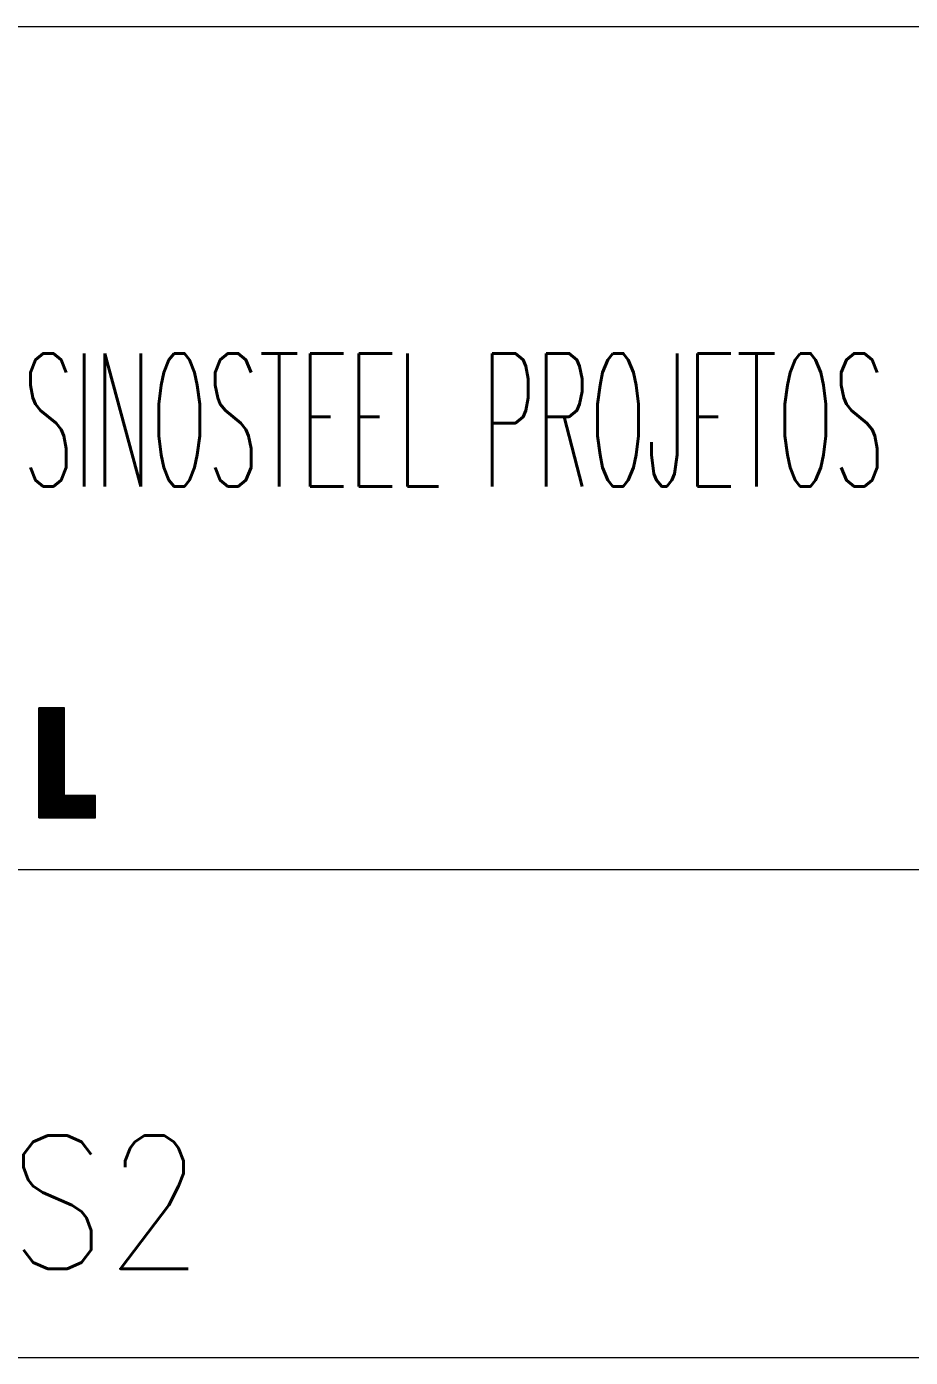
# Model space of a CAD drawing. Header units: millimetres. Extents: x 2 to 846, y 5 to 599.
# Drawn here: x 734.06 to 753.99, y 55 to 85 of the extents above; entities that cross this region are included whole.
import ezdxf

# ---------------------------------------------------------------- set-up
doc = ezdxf.new("R2010")
doc.units = ezdxf.units.MM
doc.linetypes.add('XKITLINE00', pattern=[0])
doc.layers.add('Outro tipo de objeto', color=7, linetype='Continuous', lineweight=0)
doc.styles.add('ROMANS', font='ROMANS__.TTF')
doc.styles.add('SIMPLEX', font='SIMPLEX_.TTF')

msp = doc.modelspace()

# ---------------------------------------------------------------- linework, layer by layer
at = {"layer": 'Outro tipo de objeto', "color": 5, "linetype": 'XKITLINE00', "lineweight": 0}
for p, q in [((30, 85), (836.004, 85)), ((661.004, 66), (836.004, 66)), ((661.004, 55), (836.004, 55))]:
    msp.add_line(p, q, dxfattribs=at)
at = {"layer": 'Outro tipo de objeto', "color": 7, "linetype": 'XKITLINE00', "lineweight": 0}
for p, q in [((734.339, 69.642), (734.339, 67.164)), ((734.919, 69.642), (734.339, 69.642)), ((734.343, 67.164), (734.343, 69.642)), ((734.348, 67.164), (734.348, 69.642)), ((734.354, 67.164), (734.354, 69.642)), ((734.359, 67.164), (734.359, 69.642)), ((734.364, 67.164), (734.364, 69.642)), ((734.369, 67.164), (734.369, 69.642)), ((734.375, 67.164), (734.375, 69.642)), ((734.38, 67.164), (734.38, 69.642)), ((734.385, 67.164), (734.385, 69.642)), ((734.39, 67.164), (734.39, 69.642)), ((734.396, 67.164), (734.396, 69.642)), ((734.401, 67.164), (734.401, 69.642)), ((734.406, 67.164), (734.406, 69.642)), ((734.411, 67.164), (734.411, 69.642)), ((734.417, 67.164), (734.417, 69.642)), ((734.422, 67.164), (734.422, 69.642)), ((734.427, 67.164), (734.427, 69.642)), ((734.432, 67.164), (734.432, 69.642)), ((734.437, 67.164), (734.437, 69.642)), ((734.443, 67.164), (734.443, 69.642)), ((734.448, 67.164), (734.448, 69.642)), ((734.453, 67.164), (734.453, 69.642)), ((734.458, 67.164), (734.458, 69.642)), ((734.464, 67.164), (734.464, 69.642)), ((734.469, 67.164), (734.469, 69.642)), ((734.474, 67.164), (734.474, 69.642)), ((734.479, 67.164), (734.479, 69.642)), ((734.485, 67.164), (734.485, 69.642)), ((734.49, 67.164), (734.49, 69.642)), ((734.495, 67.164), (734.495, 69.642)), ((734.5, 67.164), (734.5, 69.642)), ((734.506, 67.164), (734.506, 69.642)), ((734.511, 67.164), (734.511, 69.642)), ((734.516, 67.164), (734.516, 69.642)), ((734.521, 67.164), (734.521, 69.642)), ((734.527, 67.164), (734.527, 69.642)), ((734.532, 67.164), (734.532, 69.642)), ((734.537, 67.164), (734.537, 69.642)), ((734.542, 67.164), (734.542, 69.642)), ((734.548, 67.164), (734.548, 69.642)), ((734.553, 67.164), (734.553, 69.642)), ((734.558, 67.164), (734.558, 69.642)), ((734.563, 67.164), (734.563, 69.642)), ((734.569, 67.164), (734.569, 69.642)), ((734.574, 67.164), (734.574, 69.642)), ((734.579, 67.164), (734.579, 69.642)), ((734.584, 67.164), (734.584, 69.642)), ((734.59, 67.164), (734.59, 69.642)), ((734.595, 67.164), (734.595, 69.642)), ((734.6, 67.164), (734.6, 69.642)), ((734.605, 67.164), (734.605, 69.642)), ((734.611, 67.164), (734.611, 69.642)), ((734.616, 67.164), (734.616, 69.642)), ((734.621, 67.164), (734.621, 69.642)), ((734.626, 67.164), (734.626, 69.642)), ((734.632, 67.164), (734.632, 69.642)), ((734.637, 67.164), (734.637, 69.642)), ((734.642, 67.164), (734.642, 69.642)), ((734.647, 67.164), (734.647, 69.642)), ((734.653, 67.164), (734.653, 69.642)), ((734.658, 67.164), (734.658, 69.642)), ((734.663, 67.164), (734.663, 69.642)), ((734.668, 67.164), (734.668, 69.642)), ((734.674, 67.164), (734.674, 69.642)), ((734.679, 67.164), (734.679, 69.642)), ((734.684, 67.164), (734.684, 69.642)), ((734.689, 67.164), (734.689, 69.642)), ((734.695, 67.164), (734.695, 69.642)), ((734.7, 67.164), (734.7, 69.642)), ((734.705, 67.164), (734.705, 69.642)), ((734.71, 67.164), (734.71, 69.642)), ((734.716, 67.164), (734.716, 69.642)), ((734.721, 67.164), (734.721, 69.642)), ((734.726, 67.164), (734.726, 69.642)), ((734.731, 67.164), (734.731, 69.642)), ((734.737, 67.164), (734.737, 69.642)), ((734.742, 67.164), (734.742, 69.642)), ((734.747, 67.164), (734.747, 69.642)), ((734.752, 67.164), (734.752, 69.642)), ((734.758, 67.164), (734.758, 69.642)), ((734.763, 67.164), (734.763, 69.642)), ((734.768, 67.164), (734.768, 69.642)), ((734.773, 67.164), (734.773, 69.642)), ((734.779, 67.164), (734.779, 69.642)), ((734.784, 67.164), (734.784, 69.642)), ((734.789, 67.164), (734.789, 69.642)), ((734.794, 67.164), (734.794, 69.642)), ((734.8, 67.164), (734.8, 69.642)), ((734.805, 67.164), (734.805, 69.642)), ((734.81, 67.164), (734.81, 69.642)), ((734.815, 67.164), (734.815, 69.642)), ((734.821, 67.164), (734.821, 69.642)), ((734.826, 67.164), (734.826, 69.642)), ((734.831, 67.164), (734.831, 69.642)), ((734.836, 67.164), (734.836, 69.642)), ((734.842, 67.164), (734.842, 69.642)), ((734.847, 67.164), (734.847, 69.642)), ((734.852, 67.164), (734.852, 69.642)), ((734.857, 67.164), (734.857, 69.642)), ((734.862, 67.164), (734.862, 69.642)), ((734.868, 67.164), (734.868, 69.642)), ((734.873, 67.164), (734.873, 69.642)), ((734.878, 67.164), (734.878, 69.642)), ((734.883, 67.164), (734.883, 69.642)), ((734.889, 67.164), (734.889, 69.642)), ((734.894, 67.164), (734.894, 69.642)), ((734.899, 67.164), (734.899, 69.642)), ((734.904, 67.164), (734.904, 69.642)), ((734.91, 67.164), (734.91, 69.642)), ((734.915, 67.164), (734.915, 69.642)), ((734.919, 67.665), (734.919, 69.642)), ((735.615, 67.665), (734.919, 67.665)), ((734.92, 67.164), (734.92, 67.665)), ((734.925, 67.164), (734.925, 67.665)), ((734.931, 67.164), (734.931, 67.665)), ((734.936, 67.164), (734.936, 67.665)), ((734.941, 67.164), (734.941, 67.665)), ((734.946, 67.164), (734.946, 67.665)), ((734.952, 67.164), (734.952, 67.665)), ((734.957, 67.164), (734.957, 67.665)), ((734.962, 67.164), (734.962, 67.665)), ((734.967, 67.164), (734.967, 67.665)), ((734.973, 67.164), (734.973, 67.665)), ((734.978, 67.164), (734.978, 67.665)), ((734.983, 67.164), (734.983, 67.665)), ((734.988, 67.164), (734.988, 67.665)), ((734.994, 67.164), (734.994, 67.665)), ((734.999, 67.164), (734.999, 67.665)), ((735.004, 67.164), (735.004, 67.665)), ((735.009, 67.164), (735.009, 67.665)), ((735.015, 67.164), (735.015, 67.665)), ((735.02, 67.164), (735.02, 67.665)), ((735.025, 67.164), (735.025, 67.665)), ((735.03, 67.164), (735.03, 67.665)), ((735.036, 67.164), (735.036, 67.665)), ((735.041, 67.164), (735.041, 67.665)), ((735.046, 67.164), (735.046, 67.665)), ((735.051, 67.164), (735.051, 67.665)), ((735.057, 67.164), (735.057, 67.665)), ((735.062, 67.164), (735.062, 67.665)), ((735.067, 67.164), (735.067, 67.665)), ((735.072, 67.164), (735.072, 67.665)), ((735.078, 67.164), (735.078, 67.665)), ((735.083, 67.164), (735.083, 67.665)), ((735.088, 67.164), (735.088, 67.665)), ((735.093, 67.164), (735.093, 67.665)), ((735.099, 67.164), (735.099, 67.665)), ((735.104, 67.164), (735.104, 67.665)), ((735.109, 67.164), (735.109, 67.665)), ((735.114, 67.164), (735.114, 67.665)), ((735.12, 67.164), (735.12, 67.665)), ((735.125, 67.164), (735.125, 67.665)), ((735.13, 67.164), (735.13, 67.665)), ((735.135, 67.164), (735.135, 67.665)), ((735.141, 67.164), (735.141, 67.665)), ((735.146, 67.164), (735.146, 67.665)), ((735.151, 67.164), (735.151, 67.665)), ((735.156, 67.164), (735.156, 67.665)), ((735.162, 67.164), (735.162, 67.665)), ((735.167, 67.164), (735.167, 67.665)), ((735.172, 67.164), (735.172, 67.665)), ((735.177, 67.164), (735.177, 67.665)), ((735.183, 67.164), (735.183, 67.665)), ((735.188, 67.164), (735.188, 67.665)), ((735.193, 67.164), (735.193, 67.665)), ((735.198, 67.164), (735.198, 67.665)), ((735.204, 67.164), (735.204, 67.665)), ((735.209, 67.164), (735.209, 67.665)), ((735.214, 67.164), (735.214, 67.665)), ((735.219, 67.164), (735.219, 67.665)), ((735.225, 67.164), (735.225, 67.665)), ((735.23, 67.164), (735.23, 67.665)), ((735.235, 67.164), (735.235, 67.665)), ((735.24, 67.164), (735.24, 67.665)), ((735.246, 67.164), (735.246, 67.665)), ((735.251, 67.164), (735.251, 67.665)), ((735.256, 67.164), (735.256, 67.665)), ((735.261, 67.164), (735.261, 67.665)), ((735.267, 67.164), (735.267, 67.665)), ((735.272, 67.164), (735.272, 67.665)), ((735.277, 67.164), (735.277, 67.665)), ((735.282, 67.164), (735.282, 67.665)), ((735.287, 67.164), (735.287, 67.665)), ((735.293, 67.164), (735.293, 67.665)), ((735.298, 67.164), (735.298, 67.665)), ((735.303, 67.164), (735.303, 67.665)), ((735.308, 67.164), (735.308, 67.665)), ((735.314, 67.164), (735.314, 67.665)), ((735.319, 67.164), (735.319, 67.665)), ((735.324, 67.164), (735.324, 67.665)), ((735.329, 67.164), (735.329, 67.665)), ((735.335, 67.164), (735.335, 67.665)), ((735.34, 67.164), (735.34, 67.665)), ((735.345, 67.164), (735.345, 67.665)), ((735.35, 67.164), (735.35, 67.665)), ((735.356, 67.164), (735.356, 67.665)), ((735.361, 67.164), (735.361, 67.665)), ((735.366, 67.164), (735.366, 67.665)), ((735.371, 67.164), (735.371, 67.665)), ((735.377, 67.164), (735.377, 67.665)), ((735.382, 67.164), (735.382, 67.665)), ((735.387, 67.164), (735.387, 67.665)), ((735.392, 67.164), (735.392, 67.665)), ((735.398, 67.164), (735.398, 67.665)), ((735.403, 67.164), (735.403, 67.665)), ((735.408, 67.164), (735.408, 67.665)), ((735.413, 67.164), (735.413, 67.665)), ((735.419, 67.164), (735.419, 67.665)), ((735.424, 67.164), (735.424, 67.665)), ((735.429, 67.164), (735.429, 67.665)), ((735.434, 67.164), (735.434, 67.665)), ((735.44, 67.164), (735.44, 67.665)), ((735.445, 67.164), (735.445, 67.665)), ((735.45, 67.164), (735.45, 67.665)), ((735.455, 67.164), (735.455, 67.665)), ((735.461, 67.164), (735.461, 67.665)), ((735.466, 67.164), (735.466, 67.665)), ((735.471, 67.164), (735.471, 67.665)), ((735.476, 67.164), (735.476, 67.665)), ((735.482, 67.164), (735.482, 67.665)), ((735.487, 67.164), (735.487, 67.665)), ((735.492, 67.164), (735.492, 67.665)), ((735.497, 67.164), (735.497, 67.665)), ((735.503, 67.164), (735.503, 67.665)), ((735.508, 67.164), (735.508, 67.665)), ((735.513, 67.164), (735.513, 67.665)), ((735.518, 67.164), (735.518, 67.665)), ((735.524, 67.164), (735.524, 67.665)), ((735.529, 67.164), (735.529, 67.665)), ((735.534, 67.164), (735.534, 67.665)), ((735.539, 67.164), (735.539, 67.665)), ((735.545, 67.164), (735.545, 67.665)), ((735.55, 67.164), (735.55, 67.665)), ((735.555, 67.164), (735.555, 67.665)), ((735.56, 67.164), (735.56, 67.665)), ((735.566, 67.164), (735.566, 67.665)), ((735.571, 67.164), (735.571, 67.665)), ((735.576, 67.164), (735.576, 67.665)), ((735.581, 67.164), (735.581, 67.665)), ((735.587, 67.164), (735.587, 67.665)), ((735.592, 67.164), (735.592, 67.665)), ((735.597, 67.164), (735.597, 67.665)), ((735.602, 67.164), (735.602, 67.665)), ((735.608, 67.164), (735.608, 67.665)), ((735.613, 67.164), (735.613, 67.665)), ((735.615, 67.164), (735.615, 67.665)), ((734.339, 67.164), (735.615, 67.164))]:
    msp.add_line(p, q, dxfattribs=at)

# ---------------------------------------------------------------- texts
at = {"layer": 'Outro tipo de objeto', "color": 1}
for s, style, width, p in [('SINOSTEEL PROJETOS E TECNOLOGIA (BRASIL) LTDA.', 'SIMPLEX', 0.450058, (733.976, 74.634)), ('PROJETO CAPANEMA UMIDADE NATURAL OS2', 'ROMANS', 0.85, (662.521, 57))]:
    msp.add_text(s, height=3, dxfattribs=dict(at, style=style, width=width)).set_placement(p)

doc.saveas('drawing.dxf')
